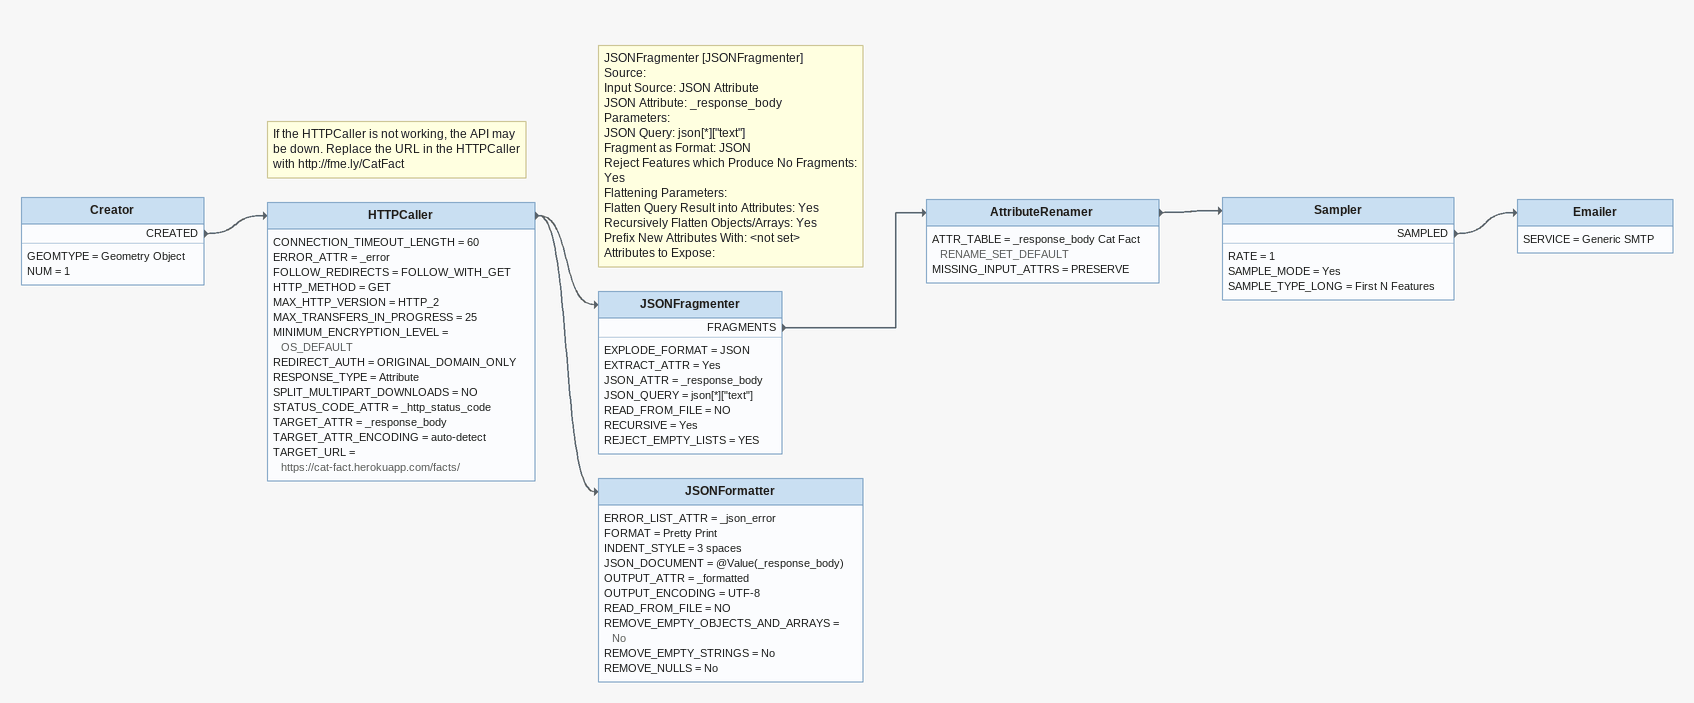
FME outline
Creator
    GEOMTYPE = Geometry Object
    NUM = 1
    CREATED -> HTTPCaller
Note: If the HTTPCaller is not working, the API may be down. Replace the URL in the HTTPCaller with http://fme.ly/CatFact
HTTPCaller
    CONNECTION_TIMEOUT_LENGTH = 60
    ERROR_ATTR = _error
    FOLLOW_REDIRECTS = FOLLOW_WITH_GET
    HTTP_METHOD = GET
    MAX_HTTP_VERSION = HTTP_2
    MAX_TRANSFERS_IN_PROGRESS = 25
    MINIMUM_ENCRYPTION_LEVEL = OS_DEFAULT
    REDIRECT_AUTH = ORIGINAL_DOMAIN_ONLY
    RESPONSE_TYPE = Attribute
    SPLIT_MULTIPART_DOWNLOADS = NO
    STATUS_CODE_ATTR = _http_status_code
    TARGET_ATTR = _response_body
    TARGET_ATTR_ENCODING = auto-detect
    TARGET_URL = https://cat-fact.herokuapp.com/facts/
    -> JSONFormatter
    -> JSONFragmenter
Note: JSONFragmenter [JSONFragmenter] / Source: / Input Source: JSON Attribute / JSON Attribute: _response_body / Parameters: / JSON Query: json[*]["text"] / Fragment as Format: JSON / Reject Features which Produce No Fragments: Yes / Flattening Parameters: / Flatten Query Result into Attributes: Yes / Recursively Flatten Objects/Arrays: Yes / Prefix New Attributes With: <not set> / Attributes to Expose:
JSONFragmenter
    EXPLODE_FORMAT = JSON
    EXTRACT_ATTR = Yes
    JSON_ATTR = _response_body
    JSON_QUERY = json[*]["text"]
    READ_FROM_FILE = NO
    RECURSIVE = Yes
    REJECT_EMPTY_LISTS = YES
    FRAGMENTS -> AttributeRenamer
AttributeRenamer
    ATTR_TABLE = _response_body Cat Fact RENAME_SET_DEFAULT
    MISSING_INPUT_ATTRS = PRESERVE
    -> Sampler
Sampler
    RATE = 1
    SAMPLE_MODE = Yes
    SAMPLE_TYPE_LONG = First N Features
    SAMPLED -> Emailer
Emailer
    SERVICE = Generic SMTP
JSONFormatter
    ERROR_LIST_ATTR = _json_error
    FORMAT = Pretty Print
    INDENT_STYLE = 3 spaces
    JSON_DOCUMENT = @Value(_response_body)
    OUTPUT_ATTR = _formatted
    OUTPUT_ENCODING = UTF-8
    READ_FROM_FILE = NO
    REMOVE_EMPTY_OBJECTS_AND_ARRAYS = No
    REMOVE_EMPTY_STRINGS = No
    REMOVE_NULLS = No
